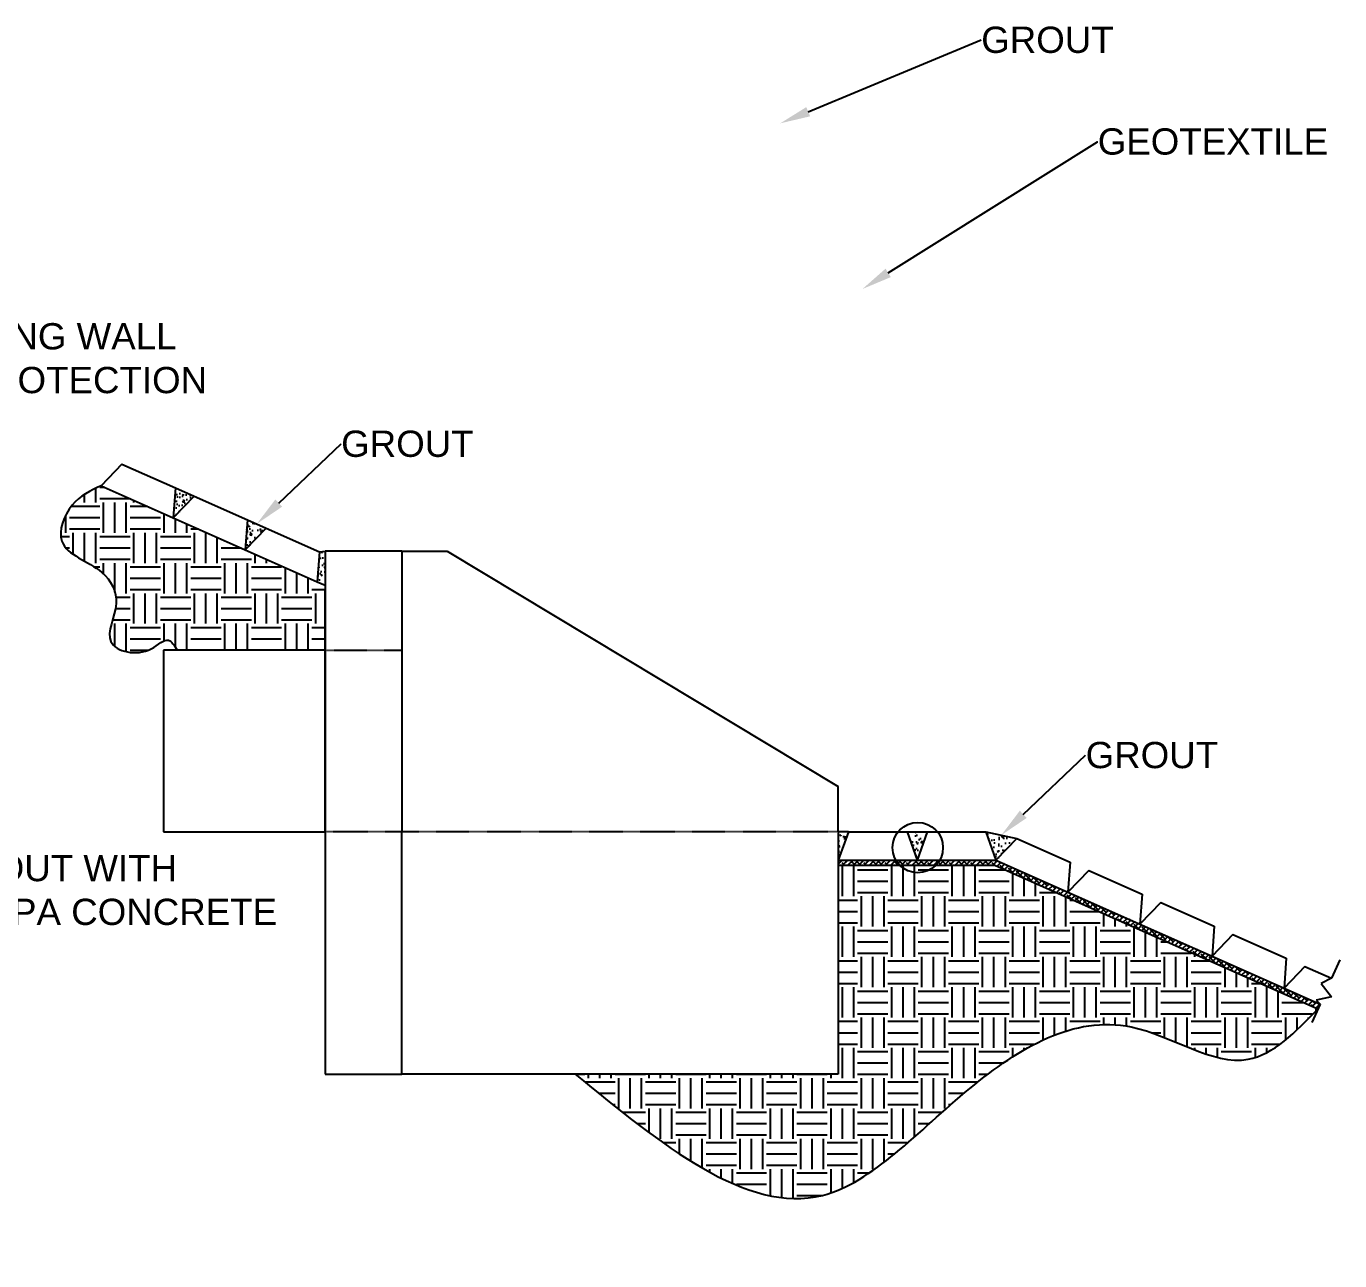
# Model space of a CAD drawing. Header units: inches. Extents: x -6483 to 5836, y -464 to 6086.
# Drawn here: x -664 to 5836, y -173 to 5939 of the extents above; entities that cross this region are included whole.
import ezdxf
from ezdxf import colors
from ezdxf.entities.mleader import LeaderData, LeaderLine
from ezdxf.math import Vec2, Vec3

# ---------------------------------------------------------------- set-up
doc = ezdxf.new("R2010")
doc.units = ezdxf.units.IN
doc.header["$MEASUREMENT"] = 0
doc.linetypes.add('HIDDEN', pattern=[0.375, 0.25, -0.125])
doc.styles.get("Standard").update_dxf_attribs({"font": 'arial.ttf'})

msp = doc.modelspace()

# ---------------------------------------------------------------- hatches: boundary and pattern name
h = msp.add_hatch()
h.set_pattern_fill('EARTH', color=256, scale=600)
edge = h.paths.add_edge_path()
edge.add_line((814.8, 3150.2), (814.8, 3171.9))
edge.add_line((814.8, 3171.9), (776.6, 3188.9))
edge.add_line((776.6, 3188.9), (-292.6, 3664))
edge.add_spline(control_points=[(-292.6, 3664), (-345.3, 3639.4), (-454.2, 3588.5), (-540.5, 3338.3), (-286.5, 3276.1), (-182.7, 3079.4), (-315.8, 2862.3), (-70.2, 2808.1), (36.2, 2927.7), (69.4, 2872.6), (82.9, 2850.2)], knot_values=[0, 0, 0, 0, 173.967435, 358.812363, 609.104497, 779.019823, 969.259459, 1171.890951, 1267.460768, 1332.743981, 1332.743981, 1332.743981, 1332.743981], degree=3, periodic=0)
edge.add_line((82.9, 2850.2), (814.8, 2850.2))
edge.add_line((814.8, 2850.2), (814.8, 3150.2))
h = msp.add_hatch()
h.set_pattern_fill('AR-CONC', color=256, scale=10)
h.paths.add_polyline_path([(166.4, 3613.3), (75, 3653.9), (63.8, 3505.6)])
h.paths.add_polyline_path([(522.8, 3454.9), (431.4, 3495.5), (420.2, 3347.3)])
h.paths.add_polyline_path([(814.8, 3340.2), (787.8, 3337.2), (776.6, 3188.9), (814.8, 3171.9)])
h = msp.add_hatch()
h.set_pattern_fill('AR-CONC', color=256, scale=10)
h.paths.add_polyline_path([(3404.8, 1950.2), (3354.8, 1950.2), (3354.8, 1810.2)])
h.paths.add_polyline_path([(3794.8, 1950.2), (3694.8, 1950.2), (3744.8, 1810.2)])
h.paths.add_polyline_path([(4237.4, 1917.8), (4084.8, 1950.2), (4134.8, 1810.2)])
h = msp.add_hatch()
h.set_pattern_fill('EARTH', color=256, scale=600)
edge = h.paths.add_edge_path()
edge.add_line((4129.5, 1785.2), (3837.1, 1785.2))
edge.add_arc((3748.1, 1872.6), 124.7, 224.51093, 315.48907, ccw=False)
edge.add_line((3659.2, 1785.2), (3354.8, 1785.2))
edge.add_line((3354.8, 1785.2), (3354.8, 1760.2))
edge.add_line((3354.8, 1760.2), (3354.8, 750.2))
edge.add_line((3354.8, 750.2), (2053.2, 750.2))
edge.add_spline(control_points=[(2053.2, 750.2), (2477.9, 403.4), (3183.4, -172.8), (3962.2, 710.5), (4712.3, 1157.8), (5352.1, 686.5), (5617.9, 960.7), (5728.5, 1074.7)], knot_values=[0, 0, 0, 0, 1362.18703, 2262.953868, 3118.510619, 3718.259039, 4145.190908, 4145.190908, 4145.190908, 4145.190908], degree=3, periodic=0)
edge.add_line((5728.5, 1074.7), (4129.5, 1785.2))
h.paths.add_polyline_path([(3837.1, 1785.2), (3659.2, 1785.2, 0.419223)], flags=17)
h = msp.add_hatch()
h.set_pattern_fill('ANSI38', color=256, scale=150)
h.paths.add_polyline_path([(4134.8, 1810.2), (3744.8, 1810.2), (3744.8, 1810.2), (3354.8, 1810.2), (3354.8, 1785.2), (4129.5, 1785.2), (5728.5, 1074.7), (5738.6, 1097.5)])

# ---------------------------------------------------------------- linework, layer by layer
for p, q in [((-190, 3771.6), (-292.6, 3664)), ((-190, 3771.6), (75, 3653.9)), ((-292.6, 3664), (776.6, 3188.9)), ((75, 3653.9), (63.8, 3505.6)), ((75, 3653.9), (166.4, 3613.3)), ((166.4, 3613.3), (63.8, 3505.6)), ((166.4, 3613.3), (431.4, 3495.5)), ((431.4, 3495.5), (420.2, 3347.3)), ((522.8, 3454.9), (420.2, 3347.3)), ((431.4, 3495.5), (522.8, 3454.9)), ((522.8, 3454.9), (787.8, 3337.2)), ((787.8, 3337.2), (776.6, 3188.9)), ((787.8, 3337.2), (814.8, 3340.2)), ((776.6, 3188.9), (814.8, 3171.9)), ((3404.8, 1950.2), (3694.8, 1950.2)), ((3694.8, 1950.2), (3744.8, 1810.2)), ((3694.8, 1950.2), (3794.8, 1950.2)), ((3794.8, 1950.2), (3744.8, 1810.2)), ((3794.8, 1950.2), (4084.8, 1950.2)), ((4084.8, 1950.2), (4134.8, 1810.2)), ((4084.8, 1950.2), (4237.4, 1917.8)), ((4237.4, 1917.8), (4134.8, 1810.2)), ((4237.4, 1917.8), (4502.4, 1800.1)), ((3354.8, 1810.2), (3744.8, 1810.2)), ((3354.8, 1810.2), (3354.8, 1760.2)), ((3354.8, 1785.2), (4129.5, 1785.2)), ((3744.8, 1810.2), (4134.8, 1810.2)), ((4129.5, 1785.2), (5728.5, 1074.7)), ((4134.8, 1810.2), (4491.2, 1651.8)), ((4134.8, 1810.2), (5738.6, 1097.5)), ((4502.4, 1800.1), (4491.2, 1651.8)), ((4593.8, 1759.4), (4491.2, 1651.8)), ((4593.8, 1759.4), (4858.8, 1641.7)), ((4491.2, 1651.8), (4847.6, 1493.4)), ((4858.8, 1641.7), (4847.6, 1493.4)), ((4950.2, 1601.1), (4847.6, 1493.4)), ((4950.2, 1601.1), (5215.2, 1483.3)), ((4847.6, 1493.4), (5204, 1335.1)), ((5215.2, 1483.3), (5204, 1335.1)), ((5306.6, 1442.7), (5204, 1335.1)), ((5306.6, 1442.7), (5571.6, 1325)), ((5204, 1335.1), (5560.4, 1176.7)), ((5571.6, 1325), (5560.4, 1176.7)), ((5836.1, 1316.9), (5795.5, 1225.5)), ((5663, 1284.3), (5560.4, 1176.7)), ((5663, 1284.3), (5795.5, 1225.5)), ((5560.4, 1176.7), (5738.6, 1097.5)), ((5795.5, 1225.5), (5744.4, 1199)), ((5744.4, 1199), (5795, 1134.4)), ((5795, 1134.4), (5719.1, 1116.9)), ((5719.1, 1116.9), (5738.6, 1097.5)), ((5738.6, 1097.5), (5698, 1006.1))]:
    msp.add_line(p, q)
at = {"ltscale": 0.5}
for p, q in [((1194.8, 3340.2), (814.8, 3340.2)), ((814.8, 3340.2), (814.8, 1950.2)), ((1194.8, 3340.2), (1194.8, 1950.2)), ((1194.8, 3340.2), (1419.8, 3340.2)), ((1419.8, 3340.2), (3354.8, 2175.2)), ((814.8, 1950.2), (814.8, 3150.2)), ((814.8, 2850.2), (14.8, 2850.2)), ((14.8, 2850.2), (14.8, 1950.2)), ((814.8, 1950.2), (814.8, 2850.2)), ((3354.8, 1950.2), (3354.8, 2175.2)), ((14.8, 1950.2), (814.8, 1950.2)), ((814.8, 1950.2), (814.8, 750.2)), ((1194.8, 750.2), (1194.8, 1950.2)), ((3404.8, 1950.2), (3354.8, 1810.2)), ((3404.8, 1950.2), (3354.8, 1950.2)), ((3354.8, 1950.2), (3354.8, 750.2)), ((814.8, 750.2), (1194.8, 750.2)), ((3354.8, 750.2), (1194.8, 750.2))]:
    msp.add_line(p, q, dxfattribs=at)
at = {"linetype": 'HIDDEN', "ltscale": 0.5}
for p, q in [((814.8, 2850.2), (1194.8, 2850.2)), ((3354.8, 1950.2), (814.8, 1950.2))]:
    msp.add_line(p, q, dxfattribs=at)
msp.add_circle((3748.1, 1872.6), 124.7)
for points in [[(-292.6, 3664), (-437.2, 3567.4), (-487.1, 3389.4), (-290, 3235.1), (-218.8, 3080.9), (-244.8, 2892.4), (-45.3, 2856.8), (40.2, 2899.5), (82.9, 2850.2)], [(2053.2, 750.2), (3276.4, 150.8), (4005.2, 680.1), (4804.6, 984.9), (5382.5, 824.5), (5728.5, 1074.7)]]:
    msp.add_spline(points, degree=3)

# ---------------------------------------------------------------- leaders
ml = msp.add_multileader_mtext('Standard')
ml.set_content('GROUT ', color=256)
ml.set_leader_properties()
ml.build(insert=Vec2(0, 0))
ml.multileader.update_dxf_attribs({"dogleg_length": 0.36, "arrow_head_size": 150})
ctx = ml.context
ctx.base_point, ctx.char_height, ctx.arrow_head_size, ctx.landing_gap_size, ctx.plane_origin = Vec3(4061.9, 5870.9), 130, 150, 0.09, Vec3(4053.2, 3284.6)
notes = []
notes.append((ctx, [(0, (1, 1, 0), (4061.5, 5870.9), (1, 0), 0.36, [(0, [(3067.3, 5458.3)], 0, [])])]))
ctx.mtext.insert, ctx.mtext.flow_direction = Vec3(4061.9, 5937), 5
ml = msp.add_multileader_mtext('Standard')
ml.set_content('GEOTEXTILE', color=256)
ml.set_leader_properties()
ml.build(insert=Vec2(0, 0))
ml.multileader.update_dxf_attribs({"dogleg_length": 0.36, "arrow_head_size": 150})
ctx = ml.context
ctx.base_point, ctx.char_height, ctx.arrow_head_size, ctx.landing_gap_size, ctx.plane_origin = Vec3(4638.4, 5367.4), 130, 150, 0.09, Vec3(4278.4, 2793.3)
notes.append((ctx, [(0, (1, 1, 0), (4638, 5367.4), (1, 0), 0.36, [(0, [(3474.5, 4638.3)], 0, [])])]))
ctx.mtext.insert, ctx.mtext.flow_direction = Vec3(4638.5, 5433.5), 5
ml = msp.add_multileader_mtext('Standard')
ml.set_content('WING WALL\\PPROTECTION  ', color=256)
ml.set_leader_properties()
ml.build(insert=Vec2(0, 0))
ml.multileader.update_dxf_attribs({"dogleg_length": 0.36, "arrow_head_size": 150})
ctx = ml.context
ctx.base_point, ctx.char_height, ctx.arrow_head_size, ctx.landing_gap_size, ctx.plane_origin = Vec3(-959.2, 4403), 130, 150, 0.09, Vec3(-1951.2, 3719.8)
notes.append((ctx, [(0, (1, 1, 0), (-959.6, 4403), (1, 0), 0.36, [(0, [(-1951.2, 3719.8)], 0, [])])]))
ctx.mtext.insert, ctx.mtext.flow_direction = Vec3(-959.1, 4469.1), 5
ml = msp.add_multileader_mtext('Standard')
ml.set_content('GROUT', color=256)
ml.set_leader_properties()
ml.build(insert=Vec2(0, 0))
ml.multileader.update_dxf_attribs({"dogleg_length": 0.36, "arrow_head_size": 150})
ctx = ml.context
ctx.base_point, ctx.char_height, ctx.arrow_head_size, ctx.landing_gap_size, ctx.plane_origin = Vec3(894.6, 3871), 130, 150, 0.09, Vec3(477.1, 3475.2)
notes.append((ctx, [(0, (1, 1, 0), (894.2, 3871), (1, 0), 0.36, [(0, [(477.1, 3475.2)], 0, [])])]))
ctx.mtext.insert, ctx.mtext.flow_direction = Vec3(894.6, 3937.1), 5
ml = msp.add_multileader_mtext('Standard')
ml.set_content('GROUT', color=256)
ml.set_leader_properties()
ml.build(insert=Vec2(0, 0))
ml.multileader.update_dxf_attribs({"dogleg_length": 0.36, "arrow_head_size": 150})
ctx = ml.context
ctx.base_point, ctx.char_height, ctx.arrow_head_size, ctx.landing_gap_size, ctx.plane_origin = Vec3(4578.6, 2329.8), 130, 150, 0.09, Vec3(4161.1, 1934)
notes.append((ctx, [(0, (1, 1, 0), (4578.2, 2329.8), (1, 0), 0.36, [(0, [(4161.1, 1934)], 0, [])])]))
ctx.mtext.insert, ctx.mtext.flow_direction = Vec3(4578.7, 2395.9), 5
ml = msp.add_multileader_mtext('Standard')
ml.set_content('GROUT WITH \\P25MPA CONCRETE', color=256)
ml.set_leader_properties()
ml.build(insert=Vec2(0, 0))
ml.multileader.update_dxf_attribs({"dogleg_length": 0.36, "arrow_head_size": 150})
ctx = ml.context
ctx.base_point, ctx.char_height, ctx.arrow_head_size, ctx.landing_gap_size, ctx.plane_origin = Vec3(-1087.3, 1770.2), 130, 150, 0.09, Vec3(-1976.2, 1065.8)
notes.append((ctx, [(0, (1, 1, 0), (-1087.7, 1770.2), (1, 0), 0.36, [(0, [(-1693, 1717.9)], 0, [])])]))
ctx.mtext.insert, ctx.mtext.flow_direction = Vec3(-1087.2, 1836.3), 5
for ctx, leaders in notes:
    for number, flags, end, landing, length, lines in leaders:
        leader = LeaderData()
        leader.index, (leader.has_last_leader_line, leader.has_dogleg_vector, leader.attachment_direction) = number, flags
        leader.last_leader_point, leader.dogleg_vector, leader.dogleg_length = Vec3(end), Vec3(landing), length
        for number, points, colour, breaks in lines:
            line = LeaderLine()
            line.index, line.vertices, line.color, line.breaks = number, Vec3.list(points), colors.encode_raw_color(colour), breaks
            leader.lines.append(line)
        ctx.leaders.append(leader)

doc.saveas('drawing.dxf')
